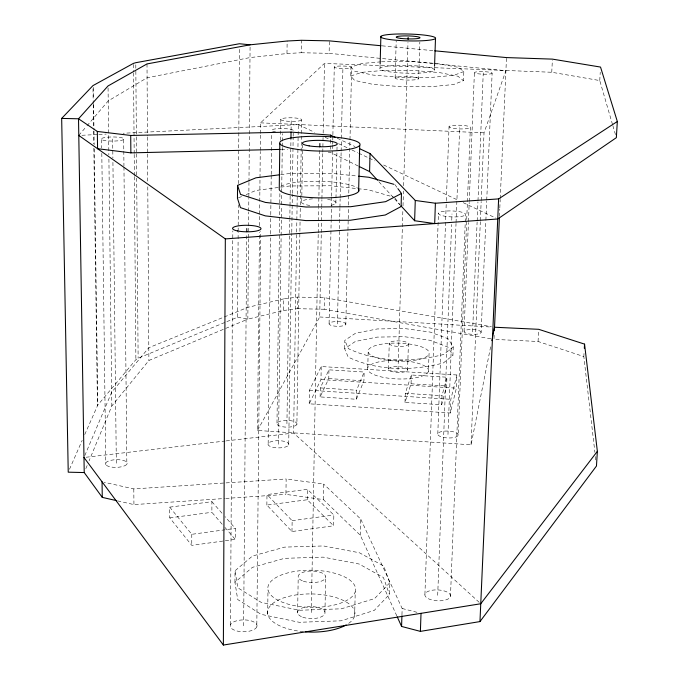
<?xml version="1.0" encoding="UTF-8"?>
<svg xmlns="http://www.w3.org/2000/svg" width="679" height="679" viewBox="0 0 679 679"><rect width="100%" height="100%" fill="white"/><g stroke="black" fill="none" stroke-linecap="round" stroke-linejoin="round"><path stroke-width="0.51" stroke-dasharray="3.4 2.55" d="M222.186 524.247L211.882 512.306L211.907 501.688L169.733 507.137L169.767 517.848L191.767 545.373L235.24 539.364L235.316 528.398L224.987 516.609M230.495 624.722L232.821 230.962M234.951 582.319L235.019 570.776L252.461 556.042L284.688 547.113L323.425 545.95L359.395 552.765L383.771 566.082L389.746 582.803L389.398 594.448L374.248 610.429L341.147 620.81L299.269 622.287L261.092 614.342L237.701 599.532L234.951 582.319L252.359 567.372L284.526 558.325L323.204 557.128L359.115 564.028L383.44 577.515L389.398 594.448M226.862 321.634L237.591 317.203L238.108 239.831M238.108 238.77L238.151 232.413M238.159 231.352L238.337 204.854M238.482 183.661L239.39 47.988M243.634 625.792L246.749 233.822M248.506 238.643L247.843 319.138L148.888 360.481L111.84 405.957L89.093 460.803M248.514 237.582L248.599 226.99M248.607 225.937L248.718 212.162M248.726 211.101L248.828 198.395M248.837 197.334L248.964 182.507M248.972 181.446L250.093 44.814M490.611 346.833L471.039 444.813L257.528 430.452L259.463 232.099M259.531 225.734L259.633 215.133M259.641 214.072L259.751 202.401M259.768 201.34L260.252 151.485M260.261 150.424L260.422 134.518M260.43 133.457L260.532 122.848L324.452 63.419L551.755 72.263L599.761 80.555L612.56 124.647M256.806 626.87A13.402 5.933 -0.3 0 0 239.152 620.258A13.402 5.933 -0.3 0 0 234.934 630.384A13.402 5.933 -0.3 0 0 256.806 626.87L260.736 231.378M266.864 505.074L266.983 494.567L307.443 489.338L333.847 515.021L333.618 525.784L291.97 531.538L266.864 505.074L307.264 499.761L333.618 525.784M268.163 443.565L270.539 234.858M270.548 233.797L270.751 215.786M270.768 214.725L271.21 175.53M271.227 174.469L271.71 132.091M267.696 614.071L267.976 589.788M276.99 423.093L279.909 192.208M280.563 140.307L280.834 119.131M278.432 444.27L281.114 236.47M281.123 235.409L281.505 205.729M281.522 204.668L281.675 193.006M281.683 191.945L282.26 147.419M282.277 146.358L282.328 142.115M282.345 141.054L282.439 133.636M237.591 317.203L247.843 319.138L283.542 310.507L283.695 298.879L297.436 297.105L324.401 297.665L491.392 326.692M86.997 125.802L108.216 100.925L147.088 77.762L249.982 57.571L286.979 53.531L287.149 41.012M396.799 615.887L360.328 535.264L323.382 499.591L285.927 494.388L286.148 478.967L133.805 488.914L104.108 482.268M286.928 423.755L289.806 220.268M289.823 219.215L290.001 206.492M290.009 205.431L290.96 138.669M291.079 130.19L291.223 119.589M288.711 444.966A10.423 3.599 0.5 0 0 274.774 440.883A10.423 3.599 0.5 0 0 271.795 447.011A10.423 3.599 0.5 0 0 288.711 444.966L291.766 233.5M291.775 232.447L292.326 194.381M292.343 193.328L293.15 137.285M293.167 136.233L293.243 130.945A10.915 1.927 0.9 0 0 278.679 128.603A10.915 1.927 0.9 0 0 275.479 131.845M291.97 531.538L292.14 520.683L266.983 494.567M479.187 602.332L293.625 433.041L296.833 221.065M296.85 220.004L297.046 207.29M297.062 206.229L298.293 124.622L123.111 133.254M283.542 310.507L297.249 308.69L297.436 297.105M286.979 53.531L301.196 52.75L301.391 40.282M296.884 424.417A10.092 3.378 0.7 0 0 283.355 420.581A10.092 3.378 0.7 0 0 280.546 426.319A10.092 3.378 0.7 0 0 296.884 424.417L299.88 232.464M299.897 231.403L300.05 221.863M300.11 217.619L300.296 205.949M300.313 204.888L301.637 120.047A10.541 1.799 0.9 0 0 287.463 117.857A10.541 1.799 0.9 0 0 284.577 120.887A10.541 1.799 0.9 0 0 301.637 120.047M301.739 201.553L302.639 144.839M297.623 613.035L298.2 577.201M307.264 499.761L307.443 489.338M309.208 403.818L309.446 390.247L321.218 366.533L456.908 374.978L456.39 388.159L450.313 413.002L309.208 403.818L320.972 379.595L321.218 366.533M311.296 612.56L318.213 233.856M318.23 232.795L318.672 208.453M318.697 207.401L319.784 147.708M257.528 430.452L319.707 316.974L321.269 233.517M321.294 232.456L321.49 221.889M321.507 220.836L321.744 208.156M321.77 207.103L321.905 199.702M321.922 198.65L322.771 153.216M322.797 152.164L322.873 147.937M322.89 146.876L323.068 137.37M323.153 133.143L324.452 63.419M320.115 396.918L320.284 387.904L328.95 369.834L364.139 372.033L363.919 380.809L356.365 399.26L320.115 396.918L328.78 378.593L328.95 369.834M490.866 338.821L324.18 309.251L324.401 297.665M433.304 63.563L329.128 53.335L329.366 40.867M323.382 499.591L323.688 484.085L286.148 478.967M330.308 149.287L330.529 138.177M329.094 323.442L331.182 219.555M331.208 218.494L331.632 197.292M331.649 196.231L332.676 145.357M332.693 144.296L332.761 141.113M332.778 140.052L332.863 135.817M332.888 134.756L334.255 66.915M324.944 612.085L325.665 576.318M335.867 203.267L335.961 199.057M335.978 198.005L337.047 146.435M337.455 323.934L339.916 208.326M339.941 207.265L340.12 198.777M340.145 197.716L341.121 152.113M341.138 151.052L341.393 139.382M341.41 138.321L342.929 67.263M344.626 348.734L344.822 340.4L355.541 333.236L377.32 328.95L404.455 328.534L430.214 332.082L448.123 338.762L453.249 346.935L452.927 355.329L443.362 362.968C412.314 371.09 377.566 371.184 348.208 357.12L344.626 348.734L355.346 341.461L377.1 337.107L404.2 336.682L429.934 340.272L447.809 347.037L452.927 355.329M436.504 63.47L458.333 67.314L463.825 71.541L463.477 80.631L453.682 84.502L430.732 86.759L400.924 86.708L372.881 84.357L354.582 80.411L350.754 76.014L350.958 66.992L362.026 63.461L380.486 61.874M345.823 324.426A8.445 2.368 1.2 0 0 334.255 321.685A8.445 2.368 1.2 0 0 332.286 325.716A8.445 2.368 1.2 0 0 345.823 324.426L348.183 219.801M348.208 218.74L348.488 206.06M348.514 204.999L351.612 67.611A8.768 1.248 1.2 0 0 339.585 66.05A8.768 1.248 1.2 0 0 337.582 68.146A8.768 1.248 1.2 0 0 351.612 67.611M356.365 399.26L356.577 390.221L364.139 372.033M354.633 616.04L355.236 591.765A43.897 18.579 0.9 0 0 294.881 571.412A43.897 18.579 0.9 0 0 285.027 603.19A43.897 18.579 0.9 0 0 355.236 591.765M360.328 535.264L360.736 519.07L323.688 484.085M367.772 367.636L368.222 350.177M380.028 68.172L380.113 64.989M395.144 77.83L396.197 41.147M388.507 368.926L389.254 343.082M398.03 369.52L402.876 210.108M403.012 205.873L403.462 191.045M403.623 185.757L407.977 42.539M404.99 402.392L405.278 393.328L411.33 374.986L446.943 377.21L446.612 386.028L441.69 404.76L404.99 402.392L411.05 383.788L411.33 374.986M407.57 370.106A9.591 2.911 1.9 0 0 394.109 366.753A9.591 2.911 1.9 0 0 392.42 371.727A9.591 2.911 1.9 0 0 407.57 370.106L408.393 344.236A9.625 2.792 1.8 0 0 394.872 341.011A9.625 2.792 1.8 0 0 393.192 345.772A9.625 2.792 1.8 0 0 408.393 344.236M418.654 78.789A11.823 1.74 1.5 0 0 401.985 76.617A11.823 1.74 1.5 0 0 400.024 79.562A11.823 1.74 1.5 0 0 418.654 78.789L419.834 42.047M401.951 614.834L402.155 608.494L360.736 519.07M434.399 70.361A27.338 3.887 1.5 0 0 395.628 65.498A27.338 3.887 1.5 0 0 391.494 72.101A27.338 3.887 1.5 0 0 434.399 70.361L434.509 67.272M428.424 371.405A30.521 9.277 1.9 0 0 385.248 360.872A30.521 9.277 1.9 0 0 380.461 376.735A30.521 9.277 1.9 0 0 428.424 371.405L429.035 353.878A30.597 9.014 1.8 0 0 385.74 343.608A30.597 9.014 1.8 0 0 380.961 359.021A30.597 9.014 1.8 0 0 429.035 353.878M424.918 594.337L438.464 213.231M437.802 433.813L446.298 201.799M446.332 200.746L449.048 126.583M441.69 404.76L442.029 395.679L446.943 377.21M437.692 595.339L451.603 224.511M451.756 220.268L451.993 213.91M447.979 434.484L456.025 223.527M456.059 222.466L459.7 127.058M450.313 413.002L450.839 399.311L456.908 374.978M450.483 596.34A12.842 5.44 2.9 0 0 432.175 590.221A12.842 5.44 2.9 0 0 430.427 599.557A12.842 5.44 2.9 0 0 450.483 596.34L465.556 214.598A13.588 2.979 2 0 0 446.061 211.059A13.588 2.979 2 0 0 444.397 216.143A13.588 2.979 2 0 0 465.556 214.598M458.164 435.163A10.227 3.446 2.6 0 0 443.54 431.224A10.227 3.446 2.6 0 0 442.224 437.132A10.227 3.446 2.6 0 0 458.164 435.163L466.677 220.565M466.719 219.504L470.369 127.533A10.694 1.842 1.9 0 0 455.006 125.267A10.694 1.842 1.9 0 0 453.742 128.407A10.694 1.842 1.9 0 0 470.369 127.533M464.063 331.411L468.408 222.593M468.451 221.532L469.206 202.52M469.248 201.459L474.4 72.568M472.584 331.921L477.116 221.974M477.159 220.921L477.94 201.892M477.982 200.831L483.253 72.925M471.039 444.813L480.325 221.668M480.367 220.607L481.165 201.57M481.207 200.517L484.025 132.829L505.906 70.692L434.356 63.665M481.122 332.421A8.555 2.41 2.5 0 0 468.79 329.621A8.555 2.41 2.5 0 0 467.865 333.745A8.555 2.41 2.5 0 0 481.122 332.421L485.833 221.362M485.884 220.302L486.69 201.264M486.733 200.203L492.122 73.281A8.878 1.265 1.8 0 0 479.255 71.668A8.878 1.265 1.8 0 0 478.389 73.833A8.878 1.265 1.8 0 0 492.122 73.281M494.168 335.324L493.989 339.373L538.065 341.478L583.83 356.568L594.889 452.341M499.447 216.38L499.769 208.996M499.82 207.935L500.194 199.49M500.245 198.438L506.492 57.579M538.065 341.478L538.583 331.344M551.755 72.263L552.366 60.134M583.83 356.568L584.008 353.453M599.761 80.555L600.236 72.254M85.843 468.637L87.472 464.725M84.807 455.533L111.679 392.25L148.803 347.733L247.937 307.315L283.695 298.879M69.496 469.282L82.193 440.34M84.739 434.552L97.81 405.032L135.885 359.666L138.126 358.232L225.886 322.033M78.781 135.435L86.309 126.608M389.746 582.803L374.579 598.572L341.418 608.808L299.464 610.251L261.22 602.4L237.786 587.776L235.019 570.776M453.249 346.935L443.676 354.463C412.569 362.459 377.855 362.552 348.403 348.666L344.822 340.4M238.431 197.903L242.293 196.256M246.163 194.601L255.822 190.476L289.763 185.978L330.597 185.757L368.612 189.857L394.516 197.36M463.825 71.541L454.022 75.284L431.046 77.457L401.204 77.389L373.119 75.089L354.794 71.253L350.958 66.992M350.754 76.014L361.814 72.347L384.348 70.327L412.501 70.404L439.296 72.551L457.994 76.26L463.477 80.631M169.733 507.137L191.767 534.305L235.316 528.398M292.14 520.683L333.847 515.021M169.767 517.848L211.882 512.306M280.665 174.647L289.941 173.468L330.851 173.289L357.612 176.09M86.08 457.239L225.148 441.027M226.2 440.9L293.625 433.041M381.513 61.781L412.773 61.611L435.477 63.385M117.594 500.873L133.941 504.607L224.707 498.505M225.768 498.437L285.927 494.388M81.947 135.282L97.776 134.501M98.837 134.45L106.221 134.086M281.276 149.38L287.624 149.227M301.196 52.75L329.128 53.335M297.249 308.69L324.18 309.251M260.532 122.848L484.025 132.829M319.707 316.974L491.367 327.049M328.78 378.593L363.919 380.809M411.05 383.788L446.612 386.028M320.972 379.595L456.39 388.159M320.284 387.904L356.577 390.221M405.278 393.328L442.029 395.679M309.446 390.247L450.839 399.311M328.178 152.147L330.249 152.317L358.351 166.083M382.082 45.841L433.745 50.713M402.155 608.494L418.043 612.577M337.166 138.21L355.015 146.545M298.293 124.622L314.598 132.329M325.139 137.319L330.894 140.044M338.566 143.676L347.198 147.759M351.994 150.025L357.74 152.75M358.699 153.199L368.29 157.74M369.249 158.19L375.003 160.915M383.635 164.997L458.418 200.39M463.214 202.656L495.814 218.078M378.882 181.734L393.896 198.115M394.609 198.896L399.608 204.354M211.907 501.688L222.237 513.468M224.936 527.43L235.24 539.364M394.889 184.578L397.283 187.811M395.119 198.2L399.889 204.88M612.857 125.649L616.057 136.674M595.373 456.551L595.856 460.761M93.379 87.447L93.541 99.092M93.617 104.379L93.974 129.791M93.982 130.843L94.177 144.61M94.237 148.845L97.81 405.032M92.998 88.788L93.21 103.624M93.218 104.685L93.532 126.939M93.592 131.174L93.77 143.889M93.829 148.132L97.436 405.618M108.063 87.947L108.861 154.829M108.912 159.064L111.84 405.957M101.629 139.568L101.74 148.039M101.808 153.335L105.822 464.742M112.663 139.008L112.884 158.097M112.926 162.34L116.33 463.494M133.805 488.914L133.941 504.607M123.688 139.526A11.399 2.054 -0.1 0 1 104.659 140.502A11.399 2.054 -0.1 0 1 109.625 137.048A11.399 2.054 -0.1 0 1 123.688 139.526L123.79 150.101M123.807 151.154L123.943 165.965M123.96 167.026L126.846 464.241A10.872 3.836 -1.5 0 1 108.708 466.431A10.872 3.836 -1.5 0 1 113.41 459.895A10.872 3.836 -1.5 0 1 126.846 464.241M135.8 64.819L135.842 70.115M135.851 71.176L136.369 135.792M136.377 136.852L136.496 152.741M136.504 153.793L136.691 177.1M136.7 178.161L138.126 358.232M133.449 64.437L133.517 71.847M133.525 72.899L134.187 153.327M134.196 154.379L134.366 175.547M134.374 176.599L135.885 359.666M147.004 63.928L147.462 135.953M147.47 137.005L147.572 152.894M147.572 153.955L147.759 182.549M147.784 186.784L148.888 360.481M191.767 534.305L191.767 545.373M280.868 186.436A39.942 8.309 1.1 0 1 319.75 181.285A39.942 8.309 1.1 0 1 357.561 188.108M303.394 631.674A43.736 19.08 0.9 0 1 270.047 606.118A43.736 19.08 0.9 0 1 332.218 596.527A43.736 19.08 0.9 0 1 345.857 625.121M327.651 199.414A17.264 3.709 1.1 0 1 330.631 205.355M309.768 205.448A17.264 3.709 1.1 0 1 301.595 201.799A17.264 3.709 1.1 0 1 312.535 198.871M302.758 617.194A13.741 5.992 0.9 0 0 324.885 613.646A13.741 5.992 0.9 0 0 306.229 606.967A13.741 5.992 0.9 0 0 302.758 617.194M303.369 581.199A13.818 5.763 0.9 0 0 325.614 577.821A13.818 5.763 0.9 0 0 306.849 571.379A13.818 5.763 0.9 0 0 303.369 581.199"/><path stroke-width="1.02" d="M491.851 340.646L494.524 327.236L538.685 329.315L584.551 344.117L597.359 451.323L480.749 603.758L223.366 645.05L225.326 238.898L78.781 135.435M279.638 174.783L255.941 177.805L237.548 185.392L237.463 198.319L240.442 207.621L265.311 215.88L305.881 220.59L350.305 220.251L385.282 215.005L401.085 206.543L401.476 193.481L397.886 188.618M246.757 231.7L246.783 228.517M279.816 143.625L279.239 189.628A39.942 8.309 1.1 0 0 323.484 197.928A39.942 8.309 1.1 0 0 358.588 189.195M290.96 138.117L291.045 132.091L130.716 135.46L97.335 131.454L78.518 118.791L61.67 118.418L68.231 472.177L84.221 472.559L102.266 497.376L116.567 500.644M319.801 146.664L319.86 143.532M330.554 137.166L330.588 135.146L291.045 132.091M358.622 191.359L359.717 145.365A40.205 7.376 1.1 0 0 304.345 136.606A40.205 7.376 1.1 0 0 295.484 149.108A40.205 7.376 1.1 0 0 359.717 145.365M377.448 180.173L369.588 171.592L370.047 153.564L359.709 148.735M380.147 63.928L380.877 36.369M408.071 39.458L408.13 37.404M597.359 451.323L596.468 466.023L479.968 621.582L420.394 631.377L401.578 626.445L401.917 615.887M434.798 50.815L506.492 57.579L552.426 59.124L600.533 67.068L617.33 121.49L498.624 198.896L435.4 203.225L434.687 223.595L414.623 220.734L415.276 200.475L370.047 153.564M434.543 66.236L435.494 38.44A27.466 3.437 1.5 0 0 396.536 34.043A27.466 3.437 1.5 0 0 392.403 39.866A27.466 3.437 1.5 0 0 435.494 38.44M420.394 631.377L421.022 613.341M479.968 621.582L498.624 198.896M494.397 330.266L499.396 217.441M584.313 348.268L584.551 344.117M617.33 121.49L616.345 137.676L497.732 218.986L225.326 238.898M61.67 118.418L92.955 85.613L133.44 63.376L135.783 62.697L239.415 43.745L250.093 44.814L287.149 41.012L301.391 40.282L329.366 40.867L381.029 45.739M401.476 193.481L385.647 201.663L350.619 206.73L306.102 207.027L265.455 202.427L240.536 194.415L237.548 185.392M250.093 44.814L147.004 63.928L108.037 85.953L78.518 118.791L84.221 472.559M97.335 131.454L97.572 148.701L130.869 152.86L280.215 149.405M358.639 176.201L368.935 177.278L393.896 184.298M415.276 200.475L435.4 203.225M330.588 135.146L335.29 137.336M359.284 166.542L369.588 171.592M401.043 205.915L414.623 220.734M83.975 457.485L223.366 645.05M397.24 616.855L401.578 626.445M102.054 481.81L102.266 497.376M130.716 135.46L130.869 152.86M345.857 625.121A43.736 19.08 0.9 0 1 305.397 631.843M401.238 38.448A11.891 1.485 1.5 0 0 419.962 37.846A11.891 1.485 1.5 0 0 403.199 35.936A11.891 1.485 1.5 0 0 401.238 38.448M237.574 230.953A14.217 3.259 0.5 0 0 260.761 229.256A14.217 3.259 0.5 0 0 242.004 225.436A14.217 3.259 0.5 0 0 237.574 230.953M309.14 145.883A17.408 3.191 1.1 0 0 337.09 144.321A17.408 3.191 1.1 0 0 313.342 140.485A17.408 3.191 1.1 0 0 309.14 145.883"/></g></svg>
